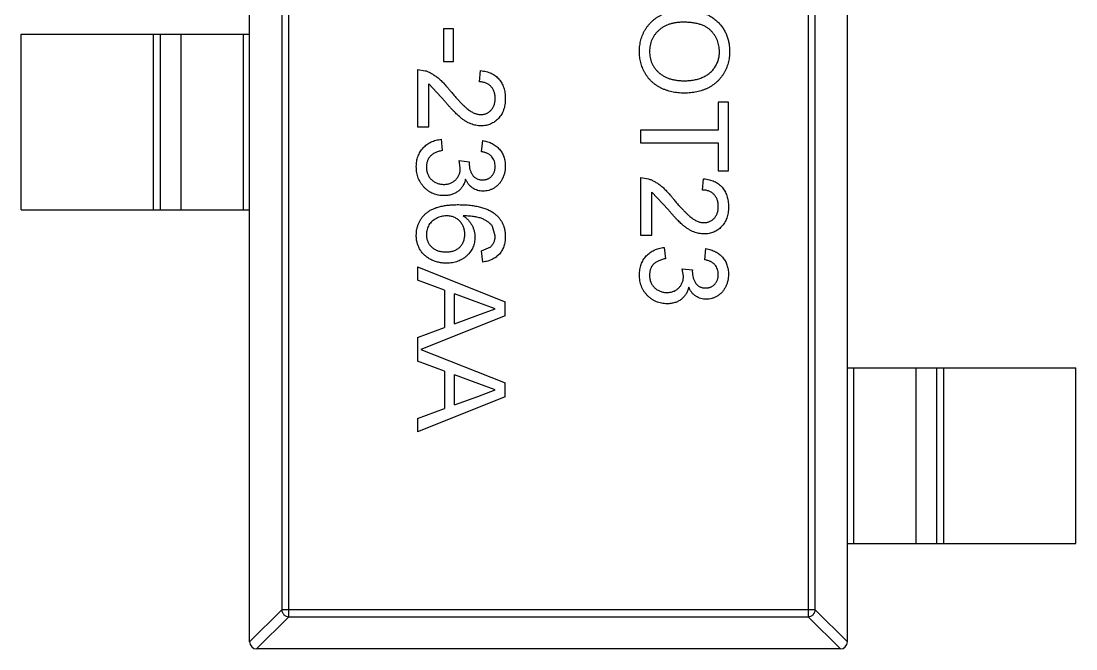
# Model space of a CAD drawing. Header units: inches. Extents: x -190 to 160, y -110 to 38.
# Drawn here: x 51.919 to 54.919, y -44.596 to -42.809 of the extents above; entities that cross this region are included whole.
import ezdxf

# ---------------------------------------------------------------- set-up
doc = ezdxf.new("R2010")
doc.units = ezdxf.units.IN
doc.header["$LTSCALE"] = 1.21
doc.header["$MEASUREMENT"] = 0
doc.layers.get('0').update_dxf_attribs({"linetype": 'CONTINUOUS'})

msp = doc.modelspace()

# ---------------------------------------------------------------- linework, layer by layer
at = {"color": 7, "linetype": 'Continuous'}
for p, q in [((52.5686, -44.5756), (52.5686, -41.6156)), ((54.2686, -44.5756), (54.2686, -41.6156)), ((52.6798, -44.5042), (52.6798, -41.6871)), ((54.1575, -41.6871), (54.1575, -44.5042)), ((52.6601, -41.7068), (52.6601, -44.4845)), ((54.1772, -44.4845), (54.1772, -41.7068)), ((53.1196, -42.8312), (53.1196, -42.9242)), ((53.1484, -42.8312), (53.1196, -42.8312)), ((53.1484, -42.9242), (53.1484, -42.8312)), ((51.9186, -43.3456), (51.9186, -42.8456)), ((51.9186, -42.8456), (52.5686, -42.8456)), ((52.2948, -43.3456), (52.2948, -42.8456)), ((52.3146, -42.8456), (52.3146, -43.3456)), ((52.3726, -42.8456), (52.3726, -43.3456)), ((52.5508, -43.3456), (52.5508, -42.8456)), ((53.1196, -42.9242), (53.1484, -42.9242)), ((53.0458, -42.9466), (53.0458, -43.1101)), ((53.0458, -42.9466), (53.0681, -42.95)), ((53.2221, -42.9819), (53.2253, -42.9498)), ((53.0779, -43.1101), (53.0779, -42.9878)), ((53.1243, -43.0375), (53.0779, -42.9878)), ((53.9016, -43.0396), (53.9016, -43.1197)), ((53.9305, -43.0396), (53.9016, -43.0396)), ((53.9305, -43.2351), (53.9305, -43.0396)), ((53.0458, -43.1101), (53.0779, -43.1101)), ((53.6805, -43.1197), (53.6805, -43.155)), ((53.9016, -43.1197), (53.6805, -43.1197)), ((53.1132, -43.1453), (53.1164, -43.1774)), ((53.2285, -43.1806), (53.2317, -43.1486)), ((53.6805, -43.155), (53.9016, -43.155)), ((53.9016, -43.155), (53.9016, -43.2351)), ((53.1644, -43.2059), (53.1933, -43.2093)), ((53.1678, -43.2267), (53.1644, -43.2059)), ((53.1933, -43.2093), (53.1929, -43.2139)), ((53.6805, -43.2543), (53.6805, -43.4178)), ((53.6805, -43.2543), (53.7027, -43.2577)), ((53.8567, -43.2896), (53.8599, -43.2575)), ((53.9016, -43.2351), (53.9305, -43.2351)), ((53.7125, -43.4178), (53.7125, -43.2955)), ((53.7589, -43.3452), (53.7125, -43.2955)), ((51.9186, -43.3456), (52.5686, -43.3456)), ((53.267, -43.4204), (53.2596, -43.3931)), ((53.6805, -43.4178), (53.7125, -43.4178)), ((53.2285, -43.4627), (53.2542, -43.4511)), ((53.2317, -43.4947), (53.2285, -43.4627)), ((53.7478, -43.453), (53.751, -43.4851)), ((53.8632, -43.4883), (53.8664, -43.4562)), ((53.0458, -43.5086), (53.0458, -43.546)), ((53.0458, -43.5086), (53.2958, -43.6078)), ((53.7991, -43.5136), (53.8279, -43.5169)), ((53.8025, -43.5344), (53.7991, -43.5136)), ((53.8279, -43.5169), (53.8275, -43.5216)), ((53.1228, -43.5744), (53.0458, -43.546)), ((53.1228, -43.5744), (53.1228, -43.681)), ((53.1516, -43.6704), (53.1516, -43.5851)), ((53.2208, -43.6106), (53.1516, -43.5851)), ((53.267, -43.6277), (53.2208, -43.6106)), ((53.2958, -43.6476), (53.2958, -43.6078)), ((53.2958, -43.6476), (53.0553, -43.7431)), ((53.1516, -43.6704), (53.2173, -43.6461)), ((53.2173, -43.6461), (53.267, -43.6277)), ((53.0458, -43.7095), (53.1228, -43.681)), ((53.0458, -43.7095), (53.0458, -43.7768)), ((53.0553, -43.7431), (53.2958, -43.8386)), ((53.1228, -43.8052), (53.0458, -43.7768)), ((54.2686, -43.7956), (54.9186, -43.7956)), ((54.2864, -43.7956), (54.2864, -44.2956)), ((54.4647, -44.2956), (54.4647, -43.7956)), ((54.5227, -44.2956), (54.5227, -43.7956)), ((54.5425, -43.7956), (54.5425, -44.2956)), ((54.9186, -44.2956), (54.9186, -43.7956)), ((53.1228, -43.8052), (53.1228, -43.9118)), ((53.1516, -43.9012), (53.1516, -43.8158)), ((53.2208, -43.8414), (53.1516, -43.8158)), ((53.2173, -43.8769), (53.267, -43.8585)), ((53.267, -43.8585), (53.2208, -43.8414)), ((53.2958, -43.8784), (53.2958, -43.8386)), ((53.2958, -43.8784), (53.0458, -43.9776)), ((53.1516, -43.9012), (53.2173, -43.8769)), ((53.0458, -43.9402), (53.1228, -43.9118)), ((53.0458, -43.9402), (53.0458, -43.9776)), ((54.2686, -44.2956), (54.9186, -44.2956)), ((52.5686, -44.5759), (52.6601, -44.4845)), ((54.1772, -44.4845), (52.6601, -44.4845)), ((54.1772, -44.4845), (54.2686, -44.5759)), ((52.6798, -44.5042), (52.5883, -44.5956)), ((52.6798, -44.5042), (54.1575, -44.5042)), ((54.2489, -44.5956), (54.1575, -44.5042)), ((54.2486, -44.5956), (52.5886, -44.5956))]:
    msp.add_line(p, q, dxfattribs=at)
for centre, start, end in [((52.5886, -44.5756), 180, 270), ((54.2486, -44.5756), 270, 0)]:
    msp.add_arc(centre, 0.02, start, end, dxfattribs=at)
for points, knots in [([(53.6773, -42.8953), (53.6773, -42.8925), (53.6774, -42.8868), (53.6782, -42.8784), (53.6795, -42.8702), (53.6814, -42.8622), (53.6838, -42.8545), (53.6867, -42.847), (53.6901, -42.8397), (53.694, -42.8327), (53.6984, -42.8261), (53.7033, -42.8198), (53.7085, -42.8139), (53.7141, -42.8085), (53.72, -42.8034), (53.7264, -42.7988), (53.7332, -42.7946), (53.7403, -42.7909), (53.7476, -42.7876), (53.7551, -42.7847), (53.7627, -42.7822), (53.7704, -42.7803), (53.7782, -42.7787), (53.7861, -42.7776), (53.7941, -42.7768), (53.7994, -42.7768), (53.8022, -42.7768)], [0, 0, 0, 0, 0.044697, 0.088534, 0.131409, 0.173814, 0.215715, 0.257247, 0.298848, 0.340604, 0.382029, 0.42297, 0.463632, 0.504048, 0.544591, 0.584964, 0.626265, 0.667979, 0.709943, 0.751382, 0.792619, 0.833948, 0.875008, 0.916446, 0.957907, 1, 1, 1, 1]), ([(53.8022, -42.7768), (53.8072, -42.7768), (53.8169, -42.777), (53.8312, -42.7786), (53.8445, -42.7812), (53.8571, -42.7848), (53.8688, -42.7895), (53.8797, -42.7951), (53.8897, -42.802), (53.8989, -42.8097), (53.907, -42.8183), (53.9142, -42.8275), (53.9202, -42.8374), (53.9252, -42.8478), (53.929, -42.8589), (53.9317, -42.8706), (53.9334, -42.8828), (53.9336, -42.8912), (53.9337, -42.8955)], [0, 0, 0, 0, 0.075226, 0.146575, 0.2145, 0.27953, 0.342403, 0.403496, 0.463762, 0.523864, 0.583252, 0.641302, 0.698898, 0.756295, 0.814628, 0.874325, 0.935783, 1, 1, 1, 1]), ([(53.8018, -42.812), (53.7981, -42.8121), (53.7911, -42.8122), (53.7808, -42.8134), (53.7712, -42.8152), (53.762, -42.8177), (53.7535, -42.8211), (53.7456, -42.8252), (53.7383, -42.83), (53.7316, -42.8356), (53.7256, -42.8417), (53.7204, -42.8482), (53.716, -42.8551), (53.7124, -42.8624), (53.7095, -42.8701), (53.7076, -42.8781), (53.7063, -42.8865), (53.7062, -42.8923), (53.7061, -42.8952)], [0, 0, 0, 0, 0.075964, 0.148125, 0.217201, 0.2833, 0.347202, 0.4093, 0.470426, 0.531588, 0.591739, 0.650258, 0.707303, 0.764208, 0.821148, 0.879119, 0.938423, 1, 1, 1, 1]), ([(53.9048, -42.8957), (53.9048, -42.8929), (53.9047, -42.8873), (53.9034, -42.8792), (53.9016, -42.8713), (53.899, -42.8637), (53.8957, -42.8565), (53.8915, -42.8496), (53.8867, -42.8429), (53.8811, -42.8365), (53.8747, -42.8306), (53.8672, -42.8256), (53.8587, -42.8214), (53.8492, -42.8179), (53.8387, -42.8153), (53.8273, -42.8134), (53.8148, -42.8122), (53.8062, -42.8121), (53.8018, -42.812)], [0, 0, 0, 0, 0.055943, 0.110382, 0.164048, 0.216759, 0.269601, 0.323009, 0.377581, 0.433449, 0.490922, 0.550625, 0.613117, 0.679861, 0.751358, 0.828261, 0.910795, 1, 1, 1, 1]), ([(53.8051, -43.0139), (53.802, -43.0139), (53.7958, -43.0138), (53.7868, -43.0131), (53.7779, -43.0119), (53.7694, -43.0102), (53.7611, -43.0081), (53.753, -43.0055), (53.7451, -43.0023), (53.7376, -42.9988), (53.7304, -42.9948), (53.7236, -42.9904), (53.7173, -42.9856), (53.7114, -42.9804), (53.706, -42.9748), (53.701, -42.9688), (53.6965, -42.9624), (53.6924, -42.9556), (53.6889, -42.9485), (53.6858, -42.9414), (53.6831, -42.934), (53.681, -42.9266), (53.6793, -42.9189), (53.6781, -42.9112), (53.6774, -42.9033), (53.6773, -42.898), (53.6773, -42.8953)], [0, 0, 0, 0, 0.04756, 0.093962, 0.139112, 0.183626, 0.227457, 0.270703, 0.313611, 0.35626, 0.398366, 0.439557, 0.480045, 0.519888, 0.559658, 0.599421, 0.639208, 0.679668, 0.72002, 0.759859, 0.79956, 0.839199, 0.878956, 0.918794, 0.959083, 1, 1, 1, 1]), ([(53.7061, -42.8952), (53.7062, -42.8982), (53.7063, -42.904), (53.7075, -42.9125), (53.7096, -42.9207), (53.7124, -42.9284), (53.7161, -42.9357), (53.7205, -42.9427), (53.7259, -42.9492), (53.7319, -42.9553), (53.7387, -42.9608), (53.7462, -42.9657), (53.7544, -42.9696), (53.7633, -42.973), (53.7729, -42.9755), (53.7831, -42.9774), (53.794, -42.9785), (53.8015, -42.9786), (53.8053, -42.9787)], [0, 0, 0, 0, 0.061055, 0.119545, 0.176806, 0.232956, 0.288583, 0.344667, 0.401662, 0.46054, 0.520477, 0.581213, 0.643431, 0.707961, 0.775371, 0.846414, 0.921152, 1, 1, 1, 1]), ([(53.9337, -42.8955), (53.9336, -42.8983), (53.9335, -42.9039), (53.9328, -42.9122), (53.9314, -42.9203), (53.9297, -42.9281), (53.9273, -42.9358), (53.9246, -42.9433), (53.9211, -42.9504), (53.9173, -42.9574), (53.913, -42.9641), (53.9083, -42.9704), (53.9032, -42.9763), (53.8977, -42.9818), (53.8917, -42.9868), (53.8854, -42.9915), (53.8787, -42.9958), (53.8715, -42.9996), (53.8641, -43.003), (53.8564, -43.0059), (53.8484, -43.0084), (53.8402, -43.0104), (53.8318, -43.0119), (53.8231, -43.0131), (53.8142, -43.0138), (53.8081, -43.0139), (53.8051, -43.0139)], [0, 0, 0, 0, 0.043099, 0.085587, 0.126908, 0.167967, 0.20845, 0.249025, 0.289281, 0.33001, 0.370598, 0.410466, 0.450033, 0.489688, 0.529116, 0.569037, 0.609703, 0.650759, 0.692509, 0.734219, 0.776707, 0.819552, 0.863351, 0.907839, 0.953334, 1, 1, 1, 1]), ([(53.8053, -42.9787), (53.8078, -42.9787), (53.8126, -42.9786), (53.8198, -42.9781), (53.8267, -42.9774), (53.8334, -42.9763), (53.8398, -42.9748), (53.8461, -42.9731), (53.852, -42.971), (53.8577, -42.9687), (53.8632, -42.9661), (53.8683, -42.9631), (53.8731, -42.9598), (53.8777, -42.9563), (53.8818, -42.9524), (53.8857, -42.9483), (53.8893, -42.9439), (53.8925, -42.9392), (53.8954, -42.9343), (53.8979, -42.9292), (53.9001, -42.924), (53.9018, -42.9186), (53.9031, -42.9131), (53.9042, -42.9075), (53.9047, -42.9016), (53.9048, -42.8977), (53.9048, -42.8957)], [0, 0, 0, 0, 0.050852, 0.099752, 0.147438, 0.194086, 0.239171, 0.28334, 0.326577, 0.368936, 0.410572, 0.451051, 0.490877, 0.530044, 0.568937, 0.607578, 0.64642, 0.685679, 0.724799, 0.763513, 0.802173, 0.84074, 0.879649, 0.919071, 0.959098, 1, 1, 1, 1]), ([(53.0681, -42.95), (53.071, -42.951), (53.077, -42.9532), (53.0856, -42.9576), (53.0941, -42.9627), (53.1011, -42.9677), (53.1067, -42.9723), (53.111, -42.9762), (53.1155, -42.9804), (53.12, -42.9851), (53.1247, -42.9902), (53.1295, -42.9956), (53.1344, -43.0014), (53.1377, -43.0055), (53.1393, -43.0076)], [0, 0, 0, 0, 0.100388, 0.204407, 0.310686, 0.422157, 0.480685, 0.543238, 0.6095, 0.679555, 0.753841, 0.831641, 0.913813, 1, 1, 1, 1]), ([(53.2253, -42.9498), (53.2281, -42.9502), (53.2336, -42.9508), (53.2414, -42.9524), (53.2488, -42.9546), (53.2556, -42.9573), (53.2619, -42.9606), (53.2678, -42.9644), (53.2731, -42.9689), (53.2779, -42.9738), (53.2821, -42.9793), (53.2858, -42.9852), (53.2889, -42.9916), (53.2915, -42.9984), (53.2934, -43.0057), (53.2948, -43.0134), (53.2957, -43.0215), (53.2958, -43.0271), (53.2958, -43.03)], [0, 0, 0, 0, 0.070675, 0.137493, 0.201473, 0.262869, 0.32255, 0.380737, 0.43822, 0.495487, 0.553484, 0.611346, 0.670644, 0.731587, 0.794183, 0.859445, 0.928208, 1, 1, 1, 1]), ([(53.267, -43.0293), (53.267, -43.0275), (53.2669, -43.0241), (53.2663, -43.0192), (53.2654, -43.0144), (53.2641, -43.01), (53.2624, -43.0058), (53.2603, -43.0019), (53.258, -42.9982), (53.2551, -42.9949), (53.252, -42.9918), (53.2486, -42.9892), (53.2449, -42.987), (53.2409, -42.9852), (53.2366, -42.9837), (53.232, -42.9826), (53.2272, -42.9821), (53.2238, -42.9819), (53.2221, -42.9819)], [0, 0, 0, 0, 0.070696, 0.138358, 0.20337, 0.2657, 0.327256, 0.386512, 0.445858, 0.505173, 0.56378, 0.622343, 0.680824, 0.739795, 0.800801, 0.864239, 0.930631, 1, 1, 1, 1]), ([(53.1393, -43.0076), (53.1421, -43.0108), (53.1473, -43.017), (53.155, -43.0258), (53.1622, -43.0338), (53.1689, -43.0409), (53.1752, -43.0472), (53.181, -43.0526), (53.1862, -43.0573), (53.1911, -43.0612), (53.1957, -43.0645), (53.2002, -43.0672), (53.2047, -43.0695), (53.2091, -43.0715), (53.2135, -43.073), (53.2179, -43.074), (53.2222, -43.0747), (53.2251, -43.0748), (53.2265, -43.0748)], [0, 0, 0, 0, 0.11141, 0.214526, 0.309417, 0.396087, 0.474284, 0.544374, 0.60642, 0.660582, 0.709794, 0.756451, 0.800767, 0.843168, 0.884295, 0.923885, 0.962359, 1, 1, 1, 1]), ([(53.2268, -43.1069), (53.2244, -43.1068), (53.2194, -43.1067), (53.212, -43.1056), (53.2047, -43.1038), (53.1973, -43.1013), (53.19, -43.098), (53.1825, -43.0938), (53.1748, -43.0885), (53.1683, -43.0835), (53.1628, -43.0788), (53.1583, -43.0747), (53.1535, -43.0699), (53.1483, -43.0646), (53.1428, -43.0586), (53.1369, -43.0522), (53.1307, -43.045), (53.1265, -43.0401), (53.1243, -43.0375)], [0, 0, 0, 0, 0.057945, 0.116018, 0.174826, 0.234683, 0.296827, 0.364061, 0.436192, 0.51426, 0.556976, 0.604856, 0.657675, 0.715751, 0.77884, 0.847501, 0.921228, 1, 1, 1, 1]), ([(53.2265, -43.0748), (53.2279, -43.0748), (53.2307, -43.0747), (53.2347, -43.0741), (53.2386, -43.0732), (53.2423, -43.0717), (53.2458, -43.07), (53.2492, -43.0678), (53.2524, -43.0652), (53.2553, -43.0622), (53.2581, -43.059), (53.2604, -43.0554), (53.2625, -43.0517), (53.2642, -43.0477), (53.2654, -43.0434), (53.2663, -43.0389), (53.2669, -43.0342), (53.267, -43.0309), (53.267, -43.0293)], [0, 0, 0, 0, 0.061762, 0.121174, 0.179421, 0.236843, 0.294322, 0.353191, 0.412721, 0.474522, 0.537057, 0.599591, 0.662367, 0.725246, 0.790316, 0.857724, 0.927232, 1, 1, 1, 1]), ([(53.2958, -43.03), (53.2958, -43.0329), (53.2957, -43.0385), (53.2947, -43.0467), (53.2932, -43.0544), (53.291, -43.0617), (53.2882, -43.0686), (53.2848, -43.0749), (53.2808, -43.0808), (53.2761, -43.0862), (53.271, -43.0911), (53.2656, -43.0953), (53.2599, -43.0988), (53.2539, -43.1019), (53.2475, -43.1041), (53.2409, -43.1057), (53.234, -43.1068), (53.2292, -43.1068), (53.2268, -43.1069)], [0, 0, 0, 0, 0.074712, 0.145539, 0.213339, 0.278615, 0.342094, 0.40389, 0.465063, 0.526577, 0.587328, 0.64638, 0.704345, 0.761672, 0.819418, 0.878039, 0.937796, 1, 1, 1, 1]), ([(53.0426, -43.2231), (53.0427, -43.2205), (53.0428, -43.2153), (53.0438, -43.2078), (53.0452, -43.2005), (53.0475, -43.1937), (53.0502, -43.1871), (53.0536, -43.1809), (53.0576, -43.175), (53.0622, -43.1696), (53.0673, -43.1645), (53.0727, -43.16), (53.0786, -43.1562), (53.0848, -43.1528), (53.0914, -43.15), (53.0983, -43.1479), (53.1056, -43.1463), (53.1106, -43.1457), (53.1132, -43.1453)], [0, 0, 0, 0, 0.067794, 0.133464, 0.196934, 0.258481, 0.319787, 0.380431, 0.44099, 0.502867, 0.564806, 0.625526, 0.685604, 0.746041, 0.807347, 0.869717, 0.93379, 1, 1, 1, 1]), ([(53.2317, -43.1486), (53.2342, -43.1491), (53.2391, -43.15), (53.2461, -43.152), (53.2527, -43.1545), (53.2588, -43.1574), (53.2646, -43.1607), (53.2699, -43.1645), (53.2747, -43.1687), (53.2791, -43.1733), (53.2831, -43.1783), (53.2865, -43.1836), (53.2894, -43.1893), (53.2917, -43.1952), (53.2936, -43.2014), (53.2949, -43.2079), (53.2957, -43.2147), (53.2958, -43.2193), (53.2958, -43.2217)], [0, 0, 0, 0, 0.071036, 0.139343, 0.204958, 0.268332, 0.330129, 0.390664, 0.450861, 0.510587, 0.570374, 0.629455, 0.687994, 0.747581, 0.807839, 0.870034, 0.93381, 1, 1, 1, 1]), ([(53.1164, -43.1774), (53.1144, -43.1778), (53.1107, -43.1787), (53.1054, -43.1802), (53.1004, -43.1819), (53.096, -43.184), (53.0918, -43.186), (53.0881, -43.1884), (53.0849, -43.191), (53.082, -43.1937), (53.0795, -43.1967), (53.0773, -43.2), (53.0755, -43.2034), (53.0741, -43.2072), (53.0729, -43.2111), (53.0721, -43.2153), (53.0716, -43.2197), (53.0715, -43.2227), (53.0715, -43.2243)], [0, 0, 0, 0, 0.082566, 0.15976, 0.233155, 0.301356, 0.365752, 0.426437, 0.484185, 0.539549, 0.593156, 0.647048, 0.701446, 0.757, 0.81384, 0.873058, 0.934963, 1, 1, 1, 1]), ([(53.267, -43.2227), (53.2669, -43.22), (53.2667, -43.2148), (53.2648, -43.2074), (53.2618, -43.2007), (53.2583, -43.1957), (53.2549, -43.1922), (53.252, -43.1898), (53.2488, -43.1876), (53.2453, -43.1857), (53.2416, -43.184), (53.2375, -43.1826), (53.2331, -43.1814), (53.2301, -43.1809), (53.2285, -43.1806)], [0, 0, 0, 0, 0.127797, 0.246795, 0.362284, 0.477652, 0.536237, 0.59559, 0.656344, 0.719085, 0.784349, 0.852876, 0.924551, 1, 1, 1, 1]), ([(53.1211, -43.3056), (53.1184, -43.3055), (53.1131, -43.3054), (53.1053, -43.3043), (53.0979, -43.3024), (53.0907, -43.2999), (53.0838, -43.2966), (53.0773, -43.2925), (53.0712, -43.2877), (53.0653, -43.2823), (53.06, -43.2763), (53.0554, -43.2699), (53.0514, -43.263), (53.0482, -43.2558), (53.0457, -43.2482), (53.0439, -43.2402), (53.0428, -43.2318), (53.0427, -43.226), (53.0426, -43.2231)], [0, 0, 0, 0, 0.063503, 0.124805, 0.18492, 0.244376, 0.303775, 0.364133, 0.425376, 0.488388, 0.551743, 0.61386, 0.67564, 0.737737, 0.800417, 0.864658, 0.930985, 1, 1, 1, 1]), ([(53.0715, -43.2243), (53.0715, -43.2261), (53.0716, -43.2297), (53.0723, -43.2348), (53.0734, -43.2398), (53.075, -43.2444), (53.077, -43.2488), (53.0795, -43.2528), (53.0824, -43.2567), (53.0858, -43.2601), (53.0895, -43.2633), (53.0934, -43.2661), (53.0975, -43.2684), (53.1018, -43.2703), (53.1064, -43.2717), (53.1112, -43.2728), (53.1162, -43.2735), (53.1196, -43.2735), (53.1213, -43.2736)], [0, 0, 0, 0, 0.069461, 0.135658, 0.19962, 0.261651, 0.322053, 0.38234, 0.443223, 0.50493, 0.56682, 0.6276, 0.687476, 0.747351, 0.808174, 0.870133, 0.933721, 1, 1, 1, 1]), ([(53.1213, -43.2736), (53.123, -43.2735), (53.1262, -43.2734), (53.131, -43.2728), (53.1355, -43.2718), (53.1398, -43.2703), (53.1438, -43.2685), (53.1477, -43.2662), (53.1513, -43.2635), (53.1547, -43.2604), (53.1578, -43.257), (53.1605, -43.2533), (53.1628, -43.2494), (53.1646, -43.2453), (53.1661, -43.241), (53.1671, -43.2364), (53.1677, -43.2316), (53.1678, -43.2283), (53.1678, -43.2267)], [0, 0, 0, 0, 0.067051, 0.13118, 0.193722, 0.254499, 0.314763, 0.375117, 0.436023, 0.498297, 0.560571, 0.621619, 0.681973, 0.742853, 0.804272, 0.867473, 0.932273, 1, 1, 1, 1]), ([(53.1929, -43.2139), (53.193, -43.2168), (53.1933, -43.2226), (53.1951, -43.231), (53.198, -43.239), (53.2014, -43.2452), (53.2047, -43.2498), (53.2076, -43.2526), (53.2107, -43.2552), (53.2143, -43.2572), (53.218, -43.2589), (53.2222, -43.2599), (53.2266, -43.2607), (53.2297, -43.2607), (53.2312, -43.2607)], [0, 0, 0, 0, 0.129789, 0.254605, 0.378435, 0.50292, 0.565018, 0.624848, 0.683448, 0.742765, 0.802757, 0.86522, 0.930779, 1, 1, 1, 1]), ([(53.2312, -43.2607), (53.2325, -43.2607), (53.235, -43.2607), (53.2386, -43.2601), (53.2421, -43.2593), (53.2454, -43.2581), (53.2485, -43.2566), (53.2515, -43.2548), (53.2543, -43.2526), (53.2569, -43.2501), (53.2593, -43.2474), (53.2613, -43.2444), (53.2631, -43.2413), (53.2645, -43.2379), (53.2656, -43.2344), (53.2664, -43.2306), (53.2669, -43.2267), (53.267, -43.224), (53.267, -43.2227)], [0, 0, 0, 0, 0.065093, 0.127304, 0.188122, 0.247131, 0.306077, 0.365678, 0.426103, 0.487841, 0.550317, 0.611805, 0.672737, 0.734883, 0.79768, 0.862475, 0.929775, 1, 1, 1, 1]), ([(53.2958, -43.2217), (53.2957, -43.2249), (53.2955, -43.2313), (53.2939, -43.2408), (53.2912, -43.2498), (53.2874, -43.2583), (53.2828, -43.2662), (53.2773, -43.2732), (53.271, -43.2792), (53.2639, -43.2841), (53.2564, -43.2879), (53.2486, -43.2908), (53.2405, -43.2925), (53.235, -43.2927), (53.2323, -43.2928)], [0, 0, 0, 0, 0.092054, 0.181008, 0.26913, 0.357137, 0.443549, 0.526433, 0.607453, 0.688385, 0.767854, 0.845531, 0.922529, 1, 1, 1, 1]), ([(53.1827, -43.2587), (53.1823, -43.2605), (53.1814, -43.264), (53.1795, -43.269), (53.1774, -43.2738), (53.1749, -43.2783), (53.1721, -43.2824), (53.1689, -43.2863), (53.1653, -43.2899), (53.1615, -43.2931), (53.1573, -43.2961), (53.1529, -43.2986), (53.1482, -43.3008), (53.1433, -43.3026), (53.1381, -43.3039), (53.1326, -43.3049), (53.1269, -43.3055), (53.123, -43.3056), (53.1211, -43.3056)], [0, 0, 0, 0, 0.065828, 0.128938, 0.190858, 0.251186, 0.310974, 0.37005, 0.429672, 0.489507, 0.549975, 0.610075, 0.670915, 0.732909, 0.796711, 0.861825, 0.929892, 1, 1, 1, 1]), ([(53.2323, -43.2928), (53.2297, -43.2927), (53.2246, -43.2925), (53.2171, -43.2908), (53.21, -43.2881), (53.2033, -43.2843), (53.197, -43.2795), (53.1915, -43.2735), (53.1866, -43.2666), (53.184, -43.2614), (53.1827, -43.2587)], [0, 0, 0, 0, 0.121951, 0.240787, 0.35855, 0.479066, 0.601519, 0.727551, 0.859932, 1, 1, 1, 1]), ([(53.7027, -43.2577), (53.7056, -43.2587), (53.7116, -43.2609), (53.7202, -43.2653), (53.7287, -43.2704), (53.7357, -43.2754), (53.7413, -43.28), (53.7456, -43.2839), (53.7501, -43.2881), (53.7546, -43.2928), (53.7593, -43.2979), (53.7642, -43.3033), (53.7691, -43.3091), (53.7723, -43.3132), (53.774, -43.3153)], [0, 0, 0, 0, 0.100388, 0.204407, 0.310686, 0.422157, 0.480685, 0.543238, 0.6095, 0.679555, 0.753841, 0.831641, 0.913813, 1, 1, 1, 1]), ([(53.8599, -43.2575), (53.8627, -43.2579), (53.8682, -43.2585), (53.876, -43.2601), (53.8834, -43.2623), (53.8902, -43.265), (53.8966, -43.2683), (53.9024, -43.2721), (53.9077, -43.2766), (53.9125, -43.2815), (53.9167, -43.287), (53.9204, -43.2929), (53.9235, -43.2993), (53.9261, -43.3061), (53.928, -43.3133), (53.9294, -43.3211), (53.9303, -43.3292), (53.9304, -43.3348), (53.9305, -43.3377)], [0, 0, 0, 0, 0.070675, 0.137493, 0.201473, 0.262869, 0.32255, 0.380737, 0.43822, 0.495487, 0.553484, 0.611346, 0.670644, 0.731587, 0.794183, 0.859445, 0.928208, 1, 1, 1, 1]), ([(53.9016, -43.337), (53.9016, -43.3352), (53.9015, -43.3318), (53.9009, -43.3268), (53.9001, -43.3221), (53.8987, -43.3177), (53.8971, -43.3135), (53.895, -43.3096), (53.8926, -43.3059), (53.8898, -43.3026), (53.8866, -43.2995), (53.8832, -43.2969), (53.8795, -43.2947), (53.8755, -43.2928), (53.8712, -43.2914), (53.8667, -43.2903), (53.8618, -43.2898), (53.8584, -43.2896), (53.8567, -43.2896)], [0, 0, 0, 0, 0.070696, 0.138358, 0.20337, 0.2657, 0.327256, 0.386512, 0.445858, 0.505173, 0.56378, 0.622343, 0.680824, 0.739795, 0.800801, 0.864239, 0.930631, 1, 1, 1, 1]), ([(53.774, -43.3153), (53.7767, -43.3185), (53.7819, -43.3247), (53.7896, -43.3335), (53.7968, -43.3415), (53.8036, -43.3486), (53.8098, -43.3548), (53.8156, -43.3603), (53.8208, -43.365), (53.8257, -43.3689), (53.8303, -43.3722), (53.8348, -43.3749), (53.8393, -43.3772), (53.8438, -43.3792), (53.8482, -43.3807), (53.8525, -43.3817), (53.8569, -43.3824), (53.8597, -43.3825), (53.8611, -43.3825)], [0, 0, 0, 0, 0.11141, 0.214526, 0.309417, 0.396087, 0.474284, 0.544374, 0.60642, 0.660582, 0.709794, 0.756451, 0.800767, 0.843168, 0.884295, 0.923885, 0.962359, 1, 1, 1, 1]), ([(53.0426, -43.4189), (53.0427, -43.4157), (53.0429, -43.4095), (53.0442, -43.4005), (53.0464, -43.3918), (53.0495, -43.3837), (53.0534, -43.3759), (53.0583, -43.3687), (53.064, -43.3618), (53.0706, -43.3555), (53.0782, -43.3497), (53.087, -43.3448), (53.0969, -43.3405), (53.1079, -43.3371), (53.1201, -43.3345), (53.1334, -43.3326), (53.1478, -43.3315), (53.1577, -43.3313), (53.1629, -43.3312)], [0, 0, 0, 0, 0.056157, 0.110133, 0.162537, 0.213912, 0.265146, 0.31651, 0.369179, 0.423123, 0.479276, 0.538691, 0.601978, 0.670125, 0.74365, 0.82281, 0.908261, 1, 1, 1, 1]), ([(53.1629, -43.3312), (53.1658, -43.3313), (53.1716, -43.3313), (53.1801, -43.3317), (53.1884, -43.3321), (53.1963, -43.3329), (53.2039, -43.3338), (53.2112, -43.3351), (53.2182, -43.3364), (53.2249, -43.338), (53.2313, -43.3398), (53.2374, -43.3419), (53.2432, -43.344), (53.2486, -43.3465), (53.2538, -43.3491), (53.2586, -43.3521), (53.2632, -43.3551), (53.266, -43.3574), (53.2674, -43.3585)], [0, 0, 0, 0, 0.080034, 0.157854, 0.232564, 0.304731, 0.374384, 0.441663, 0.506048, 0.568692, 0.628715, 0.687238, 0.743227, 0.797567, 0.850239, 0.901629, 0.951067, 1, 1, 1, 1]), ([(53.8615, -43.4146), (53.859, -43.4145), (53.854, -43.4144), (53.8466, -43.4133), (53.8393, -43.4115), (53.832, -43.409), (53.8246, -43.4057), (53.8171, -43.4015), (53.8094, -43.3962), (53.8029, -43.3912), (53.7974, -43.3865), (53.7929, -43.3824), (53.7881, -43.3776), (53.7829, -43.3723), (53.7774, -43.3663), (53.7715, -43.3599), (53.7653, -43.3527), (53.7611, -43.3478), (53.7589, -43.3452)], [0, 0, 0, 0, 0.057945, 0.116018, 0.174826, 0.234683, 0.296827, 0.364061, 0.436192, 0.51426, 0.556976, 0.604856, 0.657675, 0.715751, 0.77884, 0.847501, 0.921228, 1, 1, 1, 1]), ([(53.8611, -43.3825), (53.8626, -43.3825), (53.8653, -43.3824), (53.8693, -43.3818), (53.8732, -43.3809), (53.8769, -43.3794), (53.8805, -43.3777), (53.8838, -43.3755), (53.887, -43.3729), (53.8899, -43.3699), (53.8927, -43.3667), (53.895, -43.3631), (53.8971, -43.3594), (53.8988, -43.3554), (53.9, -43.3511), (53.9009, -43.3466), (53.9015, -43.3418), (53.9016, -43.3386), (53.9016, -43.337)], [0, 0, 0, 0, 0.061762, 0.121174, 0.179421, 0.236843, 0.294322, 0.353191, 0.412721, 0.474522, 0.537057, 0.599591, 0.662367, 0.725246, 0.790316, 0.857724, 0.927232, 1, 1, 1, 1]), ([(53.9305, -43.3377), (53.9304, -43.3405), (53.9303, -43.3462), (53.9293, -43.3544), (53.9278, -43.3621), (53.9256, -43.3694), (53.9228, -43.3763), (53.9194, -43.3826), (53.9154, -43.3885), (53.9107, -43.3939), (53.9056, -43.3987), (53.9002, -43.403), (53.8945, -43.4065), (53.8885, -43.4096), (53.8821, -43.4118), (53.8755, -43.4134), (53.8686, -43.4144), (53.8639, -43.4145), (53.8615, -43.4146)], [0, 0, 0, 0, 0.074712, 0.145539, 0.213339, 0.278615, 0.342094, 0.40389, 0.465063, 0.526577, 0.587328, 0.64638, 0.704345, 0.761672, 0.819418, 0.878039, 0.937796, 1, 1, 1, 1]), ([(53.1288, -43.3633), (53.1263, -43.3634), (53.1213, -43.3636), (53.1139, -43.3649), (53.1067, -43.3671), (53.0997, -43.3702), (53.0933, -43.3739), (53.0876, -43.3784), (53.0826, -43.3834), (53.0785, -43.389), (53.0754, -43.3952), (53.0731, -43.4019), (53.0717, -43.409), (53.0716, -43.4139), (53.0715, -43.4164)], [0, 0, 0, 0, 0.086177, 0.171222, 0.257573, 0.34515, 0.431508, 0.513644, 0.593539, 0.672806, 0.752058, 0.831493, 0.913823, 1, 1, 1, 1]), ([(53.1805, -43.4152), (53.1804, -43.4134), (53.1804, -43.4099), (53.1796, -43.4048), (53.1785, -43.3999), (53.177, -43.3951), (53.175, -43.3906), (53.1725, -43.3863), (53.1696, -43.3822), (53.1663, -43.3783), (53.1626, -43.3748), (53.1586, -43.3717), (53.1543, -43.3691), (53.1498, -43.3669), (53.1449, -43.3653), (53.1398, -43.3642), (53.1344, -43.3634), (53.1307, -43.3633), (53.1288, -43.3633)], [0, 0, 0, 0, 0.064812, 0.127718, 0.189086, 0.249562, 0.309738, 0.370215, 0.431085, 0.493911, 0.55657, 0.617553, 0.678119, 0.739063, 0.801665, 0.864956, 0.93089, 1, 1, 1, 1]), ([(53.1764, -43.3633), (53.179, -43.3652), (53.1842, -43.3689), (53.191, -43.3754), (53.1968, -43.3825), (53.2013, -43.3903), (53.2049, -43.3984), (53.2075, -43.4068), (53.209, -43.4154), (53.2092, -43.4211), (53.2093, -43.424)], [0, 0, 0, 0, 0.13549, 0.265229, 0.390778, 0.51542, 0.638317, 0.759642, 0.878902, 1, 1, 1, 1]), ([(53.2596, -43.3931), (53.2579, -43.3911), (53.2543, -43.3868), (53.2477, -43.3812), (53.2401, -43.3762), (53.233, -43.3725), (53.2266, -43.3699), (53.2211, -43.3682), (53.215, -43.3668), (53.2084, -43.3656), (53.2012, -43.3646), (53.1934, -43.3639), (53.1851, -43.3634), (53.1793, -43.3633), (53.1764, -43.3633)], [0, 0, 0, 0, 0.088609, 0.181893, 0.280787, 0.38702, 0.444107, 0.506454, 0.574396, 0.647656, 0.726426, 0.811458, 0.90278, 1, 1, 1, 1]), ([(53.2674, -43.3585), (53.2697, -43.3605), (53.2742, -43.3645), (53.28, -43.3713), (53.2849, -43.3786), (53.2889, -43.3864), (53.292, -43.3947), (53.2943, -43.4035), (53.2956, -43.4129), (53.2958, -43.4193), (53.2958, -43.4225)], [0, 0, 0, 0, 0.125625, 0.247619, 0.368528, 0.488104, 0.609878, 0.735382, 0.864448, 1, 1, 1, 1]), ([(53.1282, -43.4979), (53.1243, -43.4978), (53.1167, -43.4975), (53.1055, -43.4956), (53.0946, -43.4924), (53.0861, -43.4886), (53.0795, -43.4851), (53.0749, -43.4821), (53.0706, -43.4789), (53.0665, -43.4756), (53.0628, -43.4719), (53.0593, -43.468), (53.0562, -43.4639), (53.0533, -43.4595), (53.0509, -43.455), (53.0487, -43.4503), (53.0468, -43.4454), (53.0453, -43.4404), (53.0441, -43.4352), (53.0432, -43.4299), (53.0427, -43.4245), (53.0427, -43.4208), (53.0426, -43.4189)], [0, 0, 0, 0, 0.088899, 0.17544, 0.261633, 0.34801, 0.390819, 0.432814, 0.473776, 0.514166, 0.554107, 0.594121, 0.63362, 0.673585, 0.71348, 0.75336, 0.792891, 0.833007, 0.873643, 0.914893, 0.95695, 1, 1, 1, 1]), ([(53.0715, -43.4164), (53.0715, -43.4182), (53.0716, -43.4217), (53.0724, -43.4268), (53.0735, -43.4317), (53.0751, -43.4363), (53.0773, -43.4407), (53.0799, -43.4448), (53.0829, -43.4486), (53.0864, -43.4522), (53.0903, -43.4554), (53.0946, -43.4582), (53.0992, -43.4606), (53.1042, -43.4625), (53.1094, -43.464), (53.1151, -43.4651), (53.121, -43.4658), (53.1251, -43.4658), (53.1272, -43.4659)], [0, 0, 0, 0, 0.063965, 0.124854, 0.184383, 0.242748, 0.2999, 0.357059, 0.415719, 0.475258, 0.535508, 0.596291, 0.657728, 0.721052, 0.786261, 0.853834, 0.925318, 1, 1, 1, 1]), ([(53.1272, -43.4659), (53.1292, -43.4658), (53.1331, -43.4658), (53.1388, -43.4651), (53.1442, -43.4641), (53.1493, -43.4625), (53.154, -43.4607), (53.1584, -43.4583), (53.1625, -43.4555), (53.1662, -43.4523), (53.1696, -43.4488), (53.1725, -43.4449), (53.175, -43.4407), (53.177, -43.4362), (53.1786, -43.4314), (53.1796, -43.4262), (53.1804, -43.4208), (53.1804, -43.4171), (53.1805, -43.4152)], [0, 0, 0, 0, 0.072229, 0.141252, 0.207439, 0.270245, 0.331238, 0.391254, 0.450152, 0.509008, 0.567734, 0.625726, 0.683708, 0.742407, 0.803094, 0.865865, 0.931379, 1, 1, 1, 1]), ([(53.2093, -43.424), (53.2092, -43.4266), (53.2091, -43.4315), (53.208, -43.4388), (53.2062, -43.4458), (53.2038, -43.4525), (53.2005, -43.4589), (53.1967, -43.4651), (53.192, -43.4709), (53.1867, -43.4764), (53.1809, -43.4815), (53.1746, -43.4859), (53.1679, -43.4896), (53.1607, -43.4926), (53.1532, -43.495), (53.1452, -43.4967), (53.1368, -43.4977), (53.1311, -43.4978), (53.1282, -43.4979)], [0, 0, 0, 0, 0.061347, 0.121203, 0.179863, 0.238152, 0.296252, 0.35519, 0.415676, 0.478379, 0.541524, 0.603977, 0.666513, 0.729491, 0.79371, 0.859736, 0.928449, 1, 1, 1, 1]), ([(53.2958, -43.4225), (53.2958, -43.425), (53.2957, -43.4298), (53.2949, -43.4368), (53.2935, -43.4435), (53.2917, -43.4498), (53.2893, -43.4558), (53.2864, -43.4615), (53.2829, -43.4668), (53.2789, -43.4718), (53.2744, -43.4763), (53.2695, -43.4804), (53.2642, -43.484), (53.2585, -43.4872), (53.2524, -43.4898), (53.2459, -43.492), (53.239, -43.4936), (53.2342, -43.4943), (53.2317, -43.4947)], [0, 0, 0, 0, 0.068499, 0.134572, 0.198208, 0.259784, 0.319951, 0.379508, 0.438814, 0.498497, 0.558182, 0.617438, 0.677522, 0.737959, 0.80033, 0.86409, 0.930622, 1, 1, 1, 1]), ([(53.2542, -43.4511), (53.2552, -43.45), (53.2572, -43.448), (53.2598, -43.4446), (53.2621, -43.441), (53.2639, -43.4372), (53.2653, -43.4333), (53.2663, -43.4292), (53.2669, -43.4249), (53.267, -43.4219), (53.267, -43.4204)], [0, 0, 0, 0, 0.128545, 0.252818, 0.375212, 0.497113, 0.618546, 0.742222, 0.869458, 1, 1, 1, 1]), ([(53.6773, -43.5308), (53.6773, -43.5282), (53.6774, -43.523), (53.6784, -43.5155), (53.6799, -43.5082), (53.6821, -43.5013), (53.6848, -43.4948), (53.6882, -43.4886), (53.6922, -43.4827), (53.6968, -43.4773), (53.7019, -43.4722), (53.7074, -43.4677), (53.7132, -43.4639), (53.7194, -43.4605), (53.726, -43.4577), (53.7329, -43.4556), (53.7402, -43.454), (53.7452, -43.4533), (53.7478, -43.453)], [0, 0, 0, 0, 0.067794, 0.133464, 0.196934, 0.258481, 0.319787, 0.380431, 0.44099, 0.502867, 0.564806, 0.625526, 0.685604, 0.746041, 0.807347, 0.869717, 0.93379, 1, 1, 1, 1]), ([(53.8664, -43.4562), (53.8688, -43.4567), (53.8737, -43.4577), (53.8807, -43.4597), (53.8873, -43.4622), (53.8934, -43.4651), (53.8992, -43.4684), (53.9045, -43.4722), (53.9093, -43.4764), (53.9138, -43.481), (53.9177, -43.486), (53.9211, -43.4913), (53.924, -43.497), (53.9263, -43.5029), (53.9282, -43.5091), (53.9295, -43.5156), (53.9303, -43.5224), (53.9304, -43.527), (53.9305, -43.5294)], [0, 0, 0, 0, 0.071036, 0.139343, 0.204958, 0.268332, 0.330129, 0.390664, 0.450861, 0.510587, 0.570374, 0.629455, 0.687994, 0.747581, 0.807839, 0.870034, 0.93381, 1, 1, 1, 1]), ([(53.751, -43.4851), (53.749, -43.4855), (53.7453, -43.4863), (53.74, -43.4879), (53.735, -43.4896), (53.7306, -43.4917), (53.7264, -43.4937), (53.7228, -43.4961), (53.7195, -43.4987), (53.7166, -43.5014), (53.7141, -43.5044), (53.7119, -43.5077), (53.7101, -43.5111), (53.7087, -43.5149), (53.7075, -43.5188), (53.7067, -43.523), (53.7062, -43.5274), (53.7061, -43.5304), (53.7061, -43.532)], [0, 0, 0, 0, 0.082566, 0.15976, 0.233155, 0.301356, 0.365752, 0.426437, 0.484185, 0.539549, 0.593156, 0.647048, 0.701446, 0.757, 0.81384, 0.873058, 0.934963, 1, 1, 1, 1]), ([(53.9016, -43.5304), (53.9015, -43.5277), (53.9013, -43.5225), (53.8994, -43.5151), (53.8964, -43.5084), (53.8929, -43.5034), (53.8895, -43.4999), (53.8866, -43.4974), (53.8834, -43.4953), (53.88, -43.4934), (53.8762, -43.4917), (53.8721, -43.4903), (53.8677, -43.4891), (53.8647, -43.4886), (53.8632, -43.4883)], [0, 0, 0, 0, 0.127797, 0.246795, 0.362284, 0.477652, 0.536237, 0.59559, 0.656344, 0.719085, 0.784349, 0.852876, 0.924551, 1, 1, 1, 1]), ([(53.8275, -43.5216), (53.8277, -43.5245), (53.8279, -43.5303), (53.8297, -43.5387), (53.8326, -43.5467), (53.836, -43.5529), (53.8393, -43.5574), (53.8422, -43.5603), (53.8453, -43.5629), (53.8489, -43.5649), (53.8526, -43.5666), (53.8568, -43.5676), (53.8612, -43.5683), (53.8643, -43.5684), (53.8659, -43.5684)], [0, 0, 0, 0, 0.129789, 0.254605, 0.378435, 0.50292, 0.565018, 0.624848, 0.683448, 0.742765, 0.802757, 0.86522, 0.930779, 1, 1, 1, 1]), ([(53.9305, -43.5294), (53.9304, -43.5326), (53.9301, -43.539), (53.9285, -43.5485), (53.9258, -43.5575), (53.922, -43.566), (53.9174, -43.5739), (53.9119, -43.5809), (53.9056, -43.5869), (53.8985, -43.5917), (53.891, -43.5956), (53.8832, -43.5985), (53.8751, -43.6002), (53.8697, -43.6004), (53.8669, -43.6005)], [0, 0, 0, 0, 0.092054, 0.181008, 0.26913, 0.357137, 0.443549, 0.526433, 0.607453, 0.688385, 0.767854, 0.845531, 0.922529, 1, 1, 1, 1]), ([(53.7557, -43.6133), (53.753, -43.6132), (53.7477, -43.6131), (53.7399, -43.612), (53.7325, -43.6101), (53.7253, -43.6076), (53.7185, -43.6043), (53.712, -43.6002), (53.7058, -43.5954), (53.6999, -43.59), (53.6946, -43.584), (53.69, -43.5776), (53.686, -43.5707), (53.6828, -43.5635), (53.6803, -43.5559), (53.6785, -43.5479), (53.6774, -43.5395), (53.6773, -43.5337), (53.6773, -43.5308)], [0, 0, 0, 0, 0.063503, 0.124805, 0.18492, 0.244376, 0.303775, 0.364133, 0.425376, 0.488388, 0.551743, 0.61386, 0.67564, 0.737737, 0.800417, 0.864658, 0.930985, 1, 1, 1, 1]), ([(53.7061, -43.532), (53.7061, -43.5338), (53.7062, -43.5373), (53.7069, -43.5425), (53.708, -43.5475), (53.7096, -43.5521), (53.7116, -43.5564), (53.7141, -43.5605), (53.717, -43.5643), (53.7204, -43.5678), (53.7241, -43.571), (53.728, -43.5737), (53.7321, -43.576), (53.7364, -43.578), (53.741, -43.5794), (53.7458, -43.5805), (53.7508, -43.5812), (53.7542, -43.5812), (53.7559, -43.5812)], [0, 0, 0, 0, 0.069461, 0.135658, 0.19962, 0.261651, 0.322053, 0.38234, 0.443223, 0.50493, 0.56682, 0.6276, 0.687476, 0.747351, 0.808174, 0.870133, 0.933721, 1, 1, 1, 1]), ([(53.7559, -43.5812), (53.7576, -43.5812), (53.7608, -43.5811), (53.7656, -43.5805), (53.7701, -43.5795), (53.7744, -43.578), (53.7785, -43.5761), (53.7823, -43.5739), (53.786, -43.5712), (53.7893, -43.5681), (53.7924, -43.5647), (53.7951, -43.561), (53.7974, -43.5571), (53.7992, -43.553), (53.8007, -43.5487), (53.8017, -43.5441), (53.8023, -43.5393), (53.8024, -43.536), (53.8025, -43.5344)], [0, 0, 0, 0, 0.067051, 0.13118, 0.193722, 0.254499, 0.314763, 0.375117, 0.436023, 0.498297, 0.560571, 0.621619, 0.681973, 0.742853, 0.804272, 0.867473, 0.932273, 1, 1, 1, 1]), ([(53.8659, -43.5684), (53.8671, -43.5684), (53.8696, -43.5684), (53.8733, -43.5678), (53.8767, -43.567), (53.88, -43.5658), (53.8831, -43.5643), (53.8861, -43.5624), (53.8889, -43.5603), (53.8915, -43.5578), (53.8939, -43.5551), (53.8959, -43.5521), (53.8977, -43.549), (53.8991, -43.5456), (53.9002, -43.5421), (53.901, -43.5383), (53.9015, -43.5344), (53.9016, -43.5317), (53.9016, -43.5304)], [0, 0, 0, 0, 0.065093, 0.127304, 0.188122, 0.247131, 0.306077, 0.365678, 0.426103, 0.487841, 0.550317, 0.611805, 0.672737, 0.734883, 0.79768, 0.862475, 0.929775, 1, 1, 1, 1]), ([(53.8173, -43.5664), (53.8169, -43.5682), (53.816, -43.5717), (53.8141, -43.5767), (53.812, -43.5815), (53.8096, -43.586), (53.8067, -43.5901), (53.8035, -43.594), (53.7999, -43.5976), (53.7961, -43.6008), (53.7919, -43.6038), (53.7875, -43.6063), (53.7828, -43.6085), (53.7779, -43.6103), (53.7727, -43.6116), (53.7672, -43.6126), (53.7615, -43.6132), (53.7577, -43.6133), (53.7557, -43.6133)], [0, 0, 0, 0, 0.065828, 0.128938, 0.190858, 0.251186, 0.310974, 0.37005, 0.429672, 0.489507, 0.549975, 0.610075, 0.670915, 0.732909, 0.796711, 0.861825, 0.929892, 1, 1, 1, 1]), ([(53.8669, -43.6005), (53.8643, -43.6004), (53.8592, -43.6002), (53.8517, -43.5985), (53.8446, -43.5958), (53.8379, -43.592), (53.8317, -43.5872), (53.8261, -43.5812), (53.8212, -43.5743), (53.8186, -43.569), (53.8173, -43.5664)], [0, 0, 0, 0, 0.121951, 0.240787, 0.35855, 0.479066, 0.601519, 0.727551, 0.859932, 1, 1, 1, 1]), ([(52.6601, -44.4845), (52.6601, -44.4871), (52.6613, -44.4921), (52.6657, -44.4986), (52.6721, -44.503), (52.6772, -44.5041), (52.6798, -44.5042)], [0, 0, 0, 0, 0.249032, 0.5, 0.750968, 1, 1, 1, 1]), ([(54.1575, -44.5042), (54.16, -44.5041), (54.1651, -44.503), (54.1716, -44.4986), (54.176, -44.4921), (54.1771, -44.4871), (54.1772, -44.4845)], [0, 0, 0, 0, 0.249032, 0.5, 0.750968, 1, 1, 1, 1])]:
    msp.add_open_spline(points, degree=3, knots=knots, dxfattribs=at)

doc.saveas('drawing.dxf')
